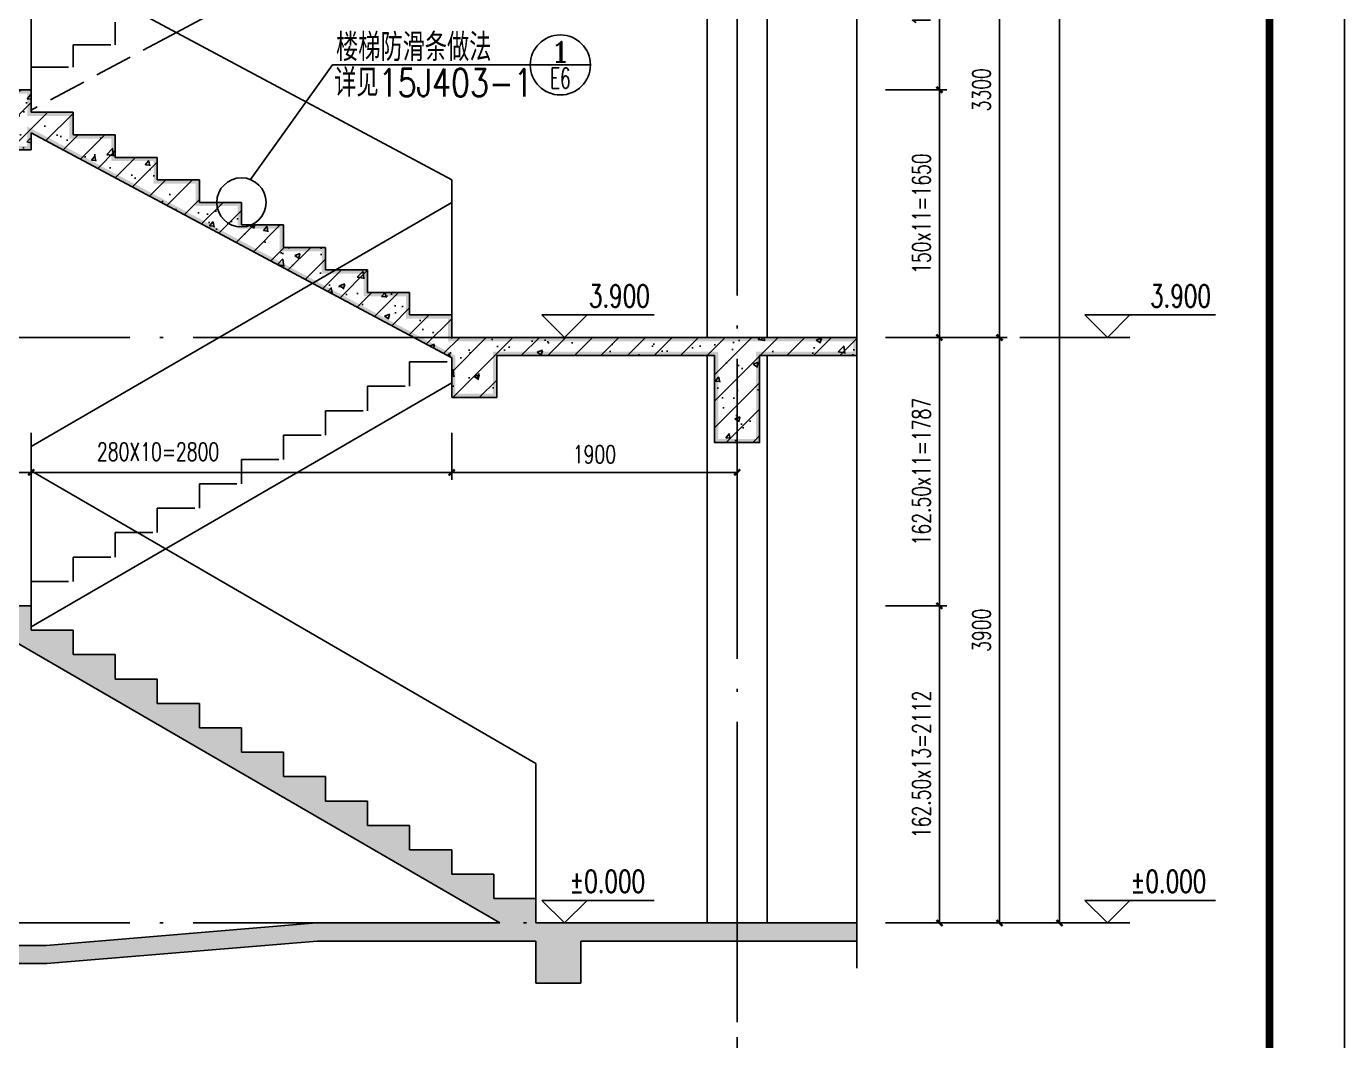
# Model space of a CAD drawing. Extents: x 5904849 to 6011887, y -826029 to -177002.
# Drawn here: x 5938123 to 5946899, y -751138 to -744382 of the extents above; entities that cross this region are included whole.
import ezdxf
from ezdxf.enums import TextEntityAlignment as Align

# ---------------------------------------------------------------- set-up
doc = ezdxf.new("R2010")
doc.units = 0
doc.header["$LTSCALE"] = 1000
doc.header["$MEASUREMENT"] = 0
doc.linetypes.add('DASH', pattern=[0.35, 0.25, -0.1])
doc.linetypes.add('DOTE', pattern=[2.42, 2, -0.2, 0.02, -0.2])
doc.layers.get('0').update_dxf_attribs({"linetype": 'CONTINUOUS'})
doc.layers.get('Defpoints').update_dxf_attribs({"linetype": 'CONTINUOUS'})
for name, color, linetype in [('COLUMN', 9, 'CONTINUOUS'), ('DIM_ELEV', 3, 'CONTINUOUS'), ('DIM_SYMB', 3, 'CONTINUOUS'), ('DOTE', 252, 'CONTINUOUS'), ('PUB_DIM', 3, 'CONTINUOUS'), ('PUB_HATCH', 8, 'CONTINUOUS'), ('PUB_TEXT', 7, 'CONTINUOUS'), ('PUB_TITLE', 4, 'CONTINUOUS'), ('S_E_STAIR', 4, 'CONTINUOUS'), ('S_STAIR', 2, 'CONTINUOUS')]:
    doc.layers.add(name, color=color, linetype=linetype)
doc.styles.add('_HZTXT', font='txt.shx', dxfattribs={"width": 0.8, "bigfont": 'HZTXT.shx'})
doc.styles.add('_TCH_DIM', font='SIMPLEX', dxfattribs={"bigfont": 'GBCBIG'})
doc.styles.add('_TCH_DIM_T3', font='SIMPLEX', dxfattribs={"width": 0.705882, "bigfont": 'GBCBIG'})
doc.styles.add('COMP', font='COMPLEX', dxfattribs={"bigfont": 'hztxt'})
doc.dimstyles.new('_TCH_ARCH&&50', dxfattribs={"dimtxt": 119, "dimasz": 40, "dimexe": 50, "dimexo": 100, "dimgap": 60.5, "dimtad": 1, "dimdec": 0, "dimzin": 0, "dimdsep": 46, "dimtxsty": '_TCH_DIM_T3', "dimblk": 'ARCHTICK', "dimcen": 0.09, "dimclrt": 7, "dimazin": 2, "dimtfac": 1, "dimtdec": 0, "dimtix": 1, "dimtmove": 2, "dimatfit": 3, "dimfxl": 0, "dimtolj": 1, "dimtzin": 0, "dimarcsym": 0})
pattern_1 = [(45, (0, 0), (-88.3883476, 88.3883476), []), (50, (0, 0), (358.630091, -31.376067), [37.5, -412.5]), (355, (0, 0), (-69.375667, 376.096067), [30, -330]), (100.4514, (29.9, -2.6), (289.25469, 344.719771), [31.870095, -350.571056]), (46.1842, (0, 100), (533.620524, -82.759507), [56.25, -618.75]), (96.6356, (44.47, 93.1), (467.331353, 487.058935), [47.805144, -525.8565]), (351.1842, (0, 100), (467.330973, 487.0593), [45, -495]), (21, (50, 75), (298.453526, -201.309445), [37.5, -412.5]), (326, (50, 75), (121.657666, 362.575023), [30, -330]), (71.4514, (74.87, 58.22), (420.111314, 161.265248), [31.870095, -350.571056]), (37.5, (0, 0), (6.0799277, 166.446927), [0, -326, 0, -335, 0, -331.25]), (7.5, (0, 0), (131.5347687, 197.205856), [0, -191, 0, -318.5, 0, -126.25]), (327.5, (-111.5, 0), (266.911218, -11.277436), [0, -125, 0, -390, 0, -517.5]), (317.5, (-161.5, 0), (291.593085, 50.052491), [0, -162.5, 0, -259, 0, -367.5])]

# ---------------------------------------------------------------- blocks, each defined once
blk = doc.blocks.new('_ArchTick')
at = {"color": 0, "linetype": 'ByBlock', "const_width": 0.4}
blk.add_lwpolyline([(-0.5, -0.5), (0.5, 0.5)], dxfattribs=at)
blk = doc.blocks.new('*D383')
at = {"layer": 'Defpoints', "color": 0}
for p in [(5944143, -736554.4), (5945001.9, -736554.4), (5944143, -750354.4)]:
    blk.add_point(p, dxfattribs=at)
at = {"layer": 'PUB_DIM', "color": 0, "lineweight": -2}
for p, q in [((5944243, -736554.4), (5945051.9, -736554.4)), ((5945001.9, -750354.4), (5945001.9, -736554.4)), ((5944243, -750354.4), (5945051.9, -750354.4))]:
    blk.add_line(p, q, dxfattribs=at)
at = {"layer": 'PUB_DIM', "color": 0, "lineweight": -2, "xscale": 40, "yscale": 40, "zscale": 40}
for p, rotation in [((5945001.9, -736554.4), 90), ((5945001.9, -750354.4), 270)]:
    blk.add_blockref('_ArchTick', p, dxfattribs=dict(at, rotation=rotation))
at = {"layer": 'PUB_DIM', "color": 7, "insert": (5944881.9, -743454.4), "char_height": 119, "attachment_point": 5, "rotation": 90, "style": '_TCH_DIM_T3'}
blk.add_mtext('\\A1;13800', dxfattribs=at)
blk = doc.blocks.new('*D384')
at = {"layer": 'Defpoints', "color": 0}
for p in [(5943743, -746454.4), (5944601.9, -746454.4), (5943743, -750354.4)]:
    blk.add_point(p, dxfattribs=at)
at = {"layer": 'PUB_DIM', "color": 0, "lineweight": -2}
for p, q in [((5943843, -746454.4), (5944651.9, -746454.4)), ((5944601.9, -750354.4), (5944601.9, -746454.4)), ((5943843, -750354.4), (5944651.9, -750354.4))]:
    blk.add_line(p, q, dxfattribs=at)
at = {"layer": 'PUB_DIM', "color": 0, "lineweight": -2, "xscale": 40, "yscale": 40, "zscale": 40}
for p, rotation in [((5944601.9, -746454.4), 90), ((5944601.9, -750354.4), 270)]:
    blk.add_blockref('_ArchTick', p, dxfattribs=dict(at, rotation=rotation))
at = {"layer": 'PUB_DIM', "color": 7, "insert": (5944481.9, -748404.4), "char_height": 119, "attachment_point": 5, "rotation": 90, "style": '_TCH_DIM_T3'}
blk.add_mtext('\\A1;3900', dxfattribs=at)
blk = doc.blocks.new('*D385')
at = {"layer": 'Defpoints', "color": 0}
for p in [(5943743, -743154.4), (5944601.9, -743154.4), (5943743, -746454.4)]:
    blk.add_point(p, dxfattribs=at)
at = {"layer": 'PUB_DIM', "color": 0, "lineweight": -2}
for p, q in [((5943843, -743154.4), (5944651.9, -743154.4)), ((5944601.9, -746454.4), (5944601.9, -743154.4)), ((5943843, -746454.4), (5944651.9, -746454.4))]:
    blk.add_line(p, q, dxfattribs=at)
at = {"layer": 'PUB_DIM', "color": 0, "lineweight": -2, "xscale": 40, "yscale": 40, "zscale": 40}
for p, rotation in [((5944601.9, -743154.4), 90), ((5944601.9, -746454.4), 270)]:
    blk.add_blockref('_ArchTick', p, dxfattribs=dict(at, rotation=rotation))
at = {"layer": 'PUB_DIM', "color": 7, "insert": (5944481.9, -744804.4), "char_height": 119, "attachment_point": 5, "rotation": 90, "style": '_TCH_DIM_T3'}
blk.add_mtext('\\A1;3300', dxfattribs=at)
blk = doc.blocks.new('*D388')
at = {"layer": 'Defpoints', "color": 0}
for p in [(5943743, -748241.9), (5944201.9, -748241.9), (5943743, -750354.4)]:
    blk.add_point(p, dxfattribs=at)
at = {"layer": 'PUB_DIM', "color": 0, "lineweight": -2}
for p, q in [((5943843, -748241.9), (5944251.9, -748241.9)), ((5944201.9, -750354.4), (5944201.9, -748241.9)), ((5943843, -750354.4), (5944251.9, -750354.4))]:
    blk.add_line(p, q, dxfattribs=at)
at = {"layer": 'PUB_DIM', "color": 0, "lineweight": -2, "xscale": 40, "yscale": 40, "zscale": 40}
for p, rotation in [((5944201.9, -748241.9), 90), ((5944201.9, -750354.4), 270)]:
    blk.add_blockref('_ArchTick', p, dxfattribs=dict(at, rotation=rotation))
at = {"layer": 'PUB_DIM', "color": 7, "insert": (5944081.9, -749298.1), "char_height": 119, "attachment_point": 5, "rotation": 90, "style": '_TCH_DIM_T3'}
blk.add_mtext('\\A1;162.50x13=2112', dxfattribs=at)
blk = doc.blocks.new('*D389')
at = {"layer": 'Defpoints', "color": 0}
for p in [(5943743, -746454.4), (5944201.9, -746454.4), (5943743, -748241.9)]:
    blk.add_point(p, dxfattribs=at)
at = {"layer": 'PUB_DIM', "color": 0, "lineweight": -2}
for p, q in [((5943843, -746454.4), (5944251.9, -746454.4)), ((5944201.9, -748241.9), (5944201.9, -746454.4)), ((5943843, -748241.9), (5944251.9, -748241.9))]:
    blk.add_line(p, q, dxfattribs=at)
at = {"layer": 'PUB_DIM', "color": 0, "lineweight": -2, "xscale": 40, "yscale": 40, "zscale": 40}
for p, rotation in [((5944201.9, -746454.4), 90), ((5944201.9, -748241.9), 270)]:
    blk.add_blockref('_ArchTick', p, dxfattribs=dict(at, rotation=rotation))
at = {"layer": 'PUB_DIM', "color": 7, "insert": (5944081.9, -747348.1), "char_height": 119, "attachment_point": 5, "rotation": 90, "style": '_TCH_DIM_T3'}
blk.add_mtext('\\A1;162.50x11=1787', dxfattribs=at)
blk = doc.blocks.new('*D390')
at = {"layer": 'Defpoints', "color": 0}
for p in [(5943743, -744804.4), (5944201.9, -744804.4), (5943743, -746454.4)]:
    blk.add_point(p, dxfattribs=at)
at = {"layer": 'PUB_DIM', "color": 0, "lineweight": -2}
for p, q in [((5943843, -744804.4), (5944251.9, -744804.4)), ((5944201.9, -746454.4), (5944201.9, -744804.4)), ((5943843, -746454.4), (5944251.9, -746454.4))]:
    blk.add_line(p, q, dxfattribs=at)
at = {"layer": 'PUB_DIM', "color": 0, "lineweight": -2, "xscale": 40, "yscale": 40, "zscale": 40}
for p, rotation in [((5944201.9, -744804.4), 90), ((5944201.9, -746454.4), 270)]:
    blk.add_blockref('_ArchTick', p, dxfattribs=dict(at, rotation=rotation))
at = {"layer": 'PUB_DIM', "color": 7, "insert": (5944081.9, -745629.4), "char_height": 119, "attachment_point": 5, "rotation": 90, "style": '_TCH_DIM_T3'}
blk.add_mtext('\\A1;150x11=1650', dxfattribs=at)
blk = doc.blocks.new('*D391')
at = {"layer": 'Defpoints', "color": 0}
for p in [(5943743, -743154.4), (5944201.9, -743154.4), (5943743, -744804.4)]:
    blk.add_point(p, dxfattribs=at)
at = {"layer": 'PUB_DIM', "color": 0, "lineweight": -2}
for p, q in [((5943843, -743154.4), (5944251.9, -743154.4)), ((5944201.9, -744804.4), (5944201.9, -743154.4)), ((5943843, -744804.4), (5944251.9, -744804.4))]:
    blk.add_line(p, q, dxfattribs=at)
at = {"layer": 'PUB_DIM', "color": 0, "lineweight": -2, "xscale": 40, "yscale": 40, "zscale": 40}
for p, rotation in [((5944201.9, -743154.4), 90), ((5944201.9, -744804.4), 270)]:
    blk.add_blockref('_ArchTick', p, dxfattribs=dict(at, rotation=rotation))
at = {"layer": 'PUB_DIM', "color": 7, "insert": (5944081.9, -743979.4), "char_height": 119, "attachment_point": 5, "rotation": 90, "style": '_TCH_DIM_T3'}
blk.add_mtext('\\A1;150x11=1650', dxfattribs=at)
blk = doc.blocks.new('*D410')
at = {"layer": 'Defpoints', "color": 0}
for p in [(5936654.9, -746990.5), (5938154.9, -746990.5), (5938154.9, -747352.9)]:
    blk.add_point(p, dxfattribs=at)
at = {"layer": 'PUB_DIM', "color": 0, "lineweight": -2}
for p, q in [((5936654.9, -747090.5), (5936654.9, -747402.9)), ((5938154.9, -747090.5), (5938154.9, -747402.9)), ((5936654.9, -747352.9), (5938154.9, -747352.9))]:
    blk.add_line(p, q, dxfattribs=at)
at = {"layer": 'PUB_DIM', "color": 0, "lineweight": -2, "xscale": 40, "yscale": 40, "zscale": 40, "rotation": 180}
blk.add_blockref('_ArchTick', (5936654.9, -747352.9), dxfattribs=at)
at = {"layer": 'PUB_DIM', "color": 0, "lineweight": -2, "xscale": 40, "yscale": 40, "zscale": 40}
blk.add_blockref('_ArchTick', (5938154.9, -747352.9), dxfattribs=at)
at = {"layer": 'PUB_DIM', "color": 7, "insert": (5937404.9, -747232.9), "char_height": 119, "attachment_point": 5, "style": '_TCH_DIM_T3'}
blk.add_mtext('\\A1;1500', dxfattribs=at)
blk = doc.blocks.new('*D411')
at = {"layer": 'Defpoints', "color": 0}
for p in [(5938154.9, -746990.5), (5940954.9, -746990.5), (5940954.9, -747352.9)]:
    blk.add_point(p, dxfattribs=at)
at = {"layer": 'PUB_DIM', "color": 0, "lineweight": -2}
for p, q in [((5938154.9, -747090.5), (5938154.9, -747402.9)), ((5940954.9, -747090.5), (5940954.9, -747402.9)), ((5938154.9, -747352.9), (5940954.9, -747352.9))]:
    blk.add_line(p, q, dxfattribs=at)
at = {"layer": 'PUB_DIM', "color": 0, "lineweight": -2, "xscale": 40, "yscale": 40, "zscale": 40, "rotation": 180}
blk.add_blockref('_ArchTick', (5938154.9, -747352.9), dxfattribs=at)
at = {"layer": 'PUB_DIM', "color": 0, "lineweight": -2, "xscale": 40, "yscale": 40, "zscale": 40}
blk.add_blockref('_ArchTick', (5940954.9, -747352.9), dxfattribs=at)
at = {"layer": 'PUB_DIM', "color": 7, "insert": (5939000.2, -747215.4), "char_height": 119, "attachment_point": 5, "style": '_TCH_DIM_T3'}
blk.add_mtext('\\A1;280X10=2800', dxfattribs=at)
blk = doc.blocks.new('*D412')
at = {"layer": 'Defpoints', "color": 0}
for p in [(5940954.9, -746990.5), (5942854.9, -746990.5), (5942854.9, -747352.9)]:
    blk.add_point(p, dxfattribs=at)
at = {"layer": 'PUB_DIM', "color": 0, "lineweight": -2}
for p, q in [((5940954.9, -747090.5), (5940954.9, -747402.9)), ((5942854.9, -747090.5), (5942854.9, -747402.9)), ((5940954.9, -747352.9), (5942854.9, -747352.9))]:
    blk.add_line(p, q, dxfattribs=at)
at = {"layer": 'PUB_DIM', "color": 0, "lineweight": -2, "xscale": 40, "yscale": 40, "zscale": 40, "rotation": 180}
blk.add_blockref('_ArchTick', (5940954.9, -747352.9), dxfattribs=at)
at = {"layer": 'PUB_DIM', "color": 0, "lineweight": -2, "xscale": 40, "yscale": 40, "zscale": 40}
blk.add_blockref('_ArchTick', (5942854.9, -747352.9), dxfattribs=at)
at = {"layer": 'PUB_DIM', "color": 7, "insert": (5941904.9, -747232.9), "char_height": 119, "attachment_point": 5, "style": '_TCH_DIM_T3'}
blk.add_mtext('\\A1;1900', dxfattribs=at)
blk = doc.blocks.new('*D435')
at = {"layer": 'Defpoints', "color": 0}
for p in [(5936554.9, -751015.4), (5942854.9, -751015.4), (5942854.9, -752040.8)]:
    blk.add_point(p, dxfattribs=at)
at = {"layer": 'PUB_DIM', "color": 0, "lineweight": -2}
for p, q in [((5936554.9, -751115.4), (5936554.9, -752090.8)), ((5942854.9, -751115.4), (5942854.9, -752090.8)), ((5936554.9, -752040.8), (5942854.9, -752040.8))]:
    blk.add_line(p, q, dxfattribs=at)
at = {"layer": 'PUB_DIM', "color": 0, "lineweight": -2, "xscale": 40, "yscale": 40, "zscale": 40, "rotation": 180}
blk.add_blockref('_ArchTick', (5936554.9, -752040.8), dxfattribs=at)
at = {"layer": 'PUB_DIM', "color": 0, "lineweight": -2, "xscale": 40, "yscale": 40, "zscale": 40}
blk.add_blockref('_ArchTick', (5942854.9, -752040.8), dxfattribs=at)
at = {"layer": 'PUB_DIM', "color": 7, "insert": (5939704.9, -751920.8), "char_height": 119, "attachment_point": 5, "style": '_TCH_DIM_T3'}
blk.add_mtext('\\A1;6300', dxfattribs=at)
blk = doc.blocks.new('_INDEX')
blk.add_line((-0.5, 0), (0.5, 0))
blk.add_circle((0, 0), 0.5)
at = {"style": 'COMP'}
for tag, width, p, p2 in [('1', 2.333333, (-0.17, 0.05), (0.17, 0.05)), ('-', 1.166667, (-0.17, -0.39), (0.17, -0.39))]:
    blk.add_attdef(tag, text='', height=0.34, dxfattribs=dict(at, width=width)).set_placement(p, p2, align=Align.FIT)

msp = doc.modelspace()

# ---------------------------------------------------------------- hatches: boundary and pattern name
at = {"layer": 'COLUMN'}
for points in [[(5938154.9, -744804.4), (5936754.9, -744804.4), (5936729.9, -744829.4), (5938129.9, -744829.4)], [(5938154.9, -744954.4), (5938154.9, -744804.4), (5938129.9, -744829.4), (5938129.9, -744979.4)], [(5938434.9, -744954.4), (5938154.9, -744954.4), (5938129.9, -744979.4), (5938409.9, -744979.4)], [(5938434.9, -745104.4), (5938434.9, -744954.4), (5938409.9, -744979.4), (5938409.9, -745129.4)], [(5938154.9, -745204.4), (5938154.9, -745090.5), (5938129.9, -745048.8), (5938129.9, -745179.4)], [(5938154.9, -745090.5), (5940954.9, -746590.5), (5940979.9, -746575.5), (5938129.9, -745048.8)], [(5938714.9, -745104.4), (5938434.9, -745104.4), (5938409.9, -745129.4), (5938689.9, -745129.4)], [(5938714.9, -745254.4), (5938714.9, -745104.4), (5938689.9, -745129.4), (5938689.9, -745279.4)], [(5937854.9, -745204.4), (5938154.9, -745204.4), (5938129.9, -745179.4), (5937879.9, -745179.4)], [(5938994.9, -745254.4), (5938714.9, -745254.4), (5938689.9, -745279.4), (5938969.9, -745279.4)], [(5938994.9, -745404.4), (5938994.9, -745254.4), (5938969.9, -745279.4), (5938969.9, -745429.4)], [(5939274.9, -745404.4), (5938994.9, -745404.4), (5938969.9, -745429.4), (5939249.9, -745429.4)], [(5939274.9, -745554.4), (5939274.9, -745404.4), (5939249.9, -745429.4), (5939249.9, -745579.4)], [(5939554.9, -745554.4), (5939274.9, -745554.4), (5939249.9, -745579.4), (5939529.9, -745579.4)], [(5939554.9, -745704.4), (5939554.9, -745554.4), (5939529.9, -745579.4), (5939529.9, -745729.4)], [(5939834.9, -745704.4), (5939554.9, -745704.4), (5939529.9, -745729.4), (5939809.9, -745729.4)], [(5939834.9, -745854.4), (5939834.9, -745704.4), (5939809.9, -745729.4), (5939809.9, -745879.4)], [(5940114.9, -745854.4), (5939834.9, -745854.4), (5939809.9, -745879.4), (5940089.9, -745879.4)], [(5940114.9, -746004.4), (5940114.9, -745854.4), (5940089.9, -745879.4), (5940089.9, -746029.4)], [(5940394.9, -746004.4), (5940114.9, -746004.4), (5940089.9, -746029.4), (5940369.9, -746029.4)], [(5940394.9, -746154.4), (5940394.9, -746004.4), (5940369.9, -746029.4), (5940369.9, -746179.4)], [(5940674.9, -746154.4), (5940394.9, -746154.4), (5940369.9, -746179.4), (5940649.9, -746179.4)], [(5940674.9, -746304.4), (5940674.9, -746154.4), (5940649.9, -746179.4), (5940649.9, -746329.4)], [(5940954.9, -746304.4), (5940674.9, -746304.4), (5940649.9, -746329.4), (5940929.9, -746329.4)], [(5940954.9, -746454.4), (5940954.9, -746304.4), (5940929.9, -746329.4), (5940929.9, -746479.4)], [(5943653, -746454.4), (5940954.9, -746454.4), (5940929.9, -746479.4), (5943628, -746479.4)], [(5943653, -746574.4), (5943653, -746454.4), (5943628, -746479.4), (5943628, -746549.4)], [(5941254.9, -746854.4), (5941254.9, -746574.4), (5941229.9, -746549.4), (5941229.9, -746829.4)], [(5941254.9, -746574.4), (5942704.9, -746574.4), (5942729.9, -746549.4), (5941229.9, -746549.4)], [(5942704.9, -746574.4), (5942704.9, -747154.4), (5942729.9, -747129.4), (5942729.9, -746549.4)], [(5943004.9, -747154.4), (5943004.9, -746574.4), (5942979.9, -746549.4), (5942979.9, -747129.4)], [(5943004.9, -746574.4), (5943653, -746574.4), (5943628, -746549.4), (5942979.9, -746549.4)], [(5940954.9, -746590.5), (5940954.9, -746854.4), (5940979.9, -746829.4), (5940979.9, -746575.5)], [(5940954.9, -746854.4), (5941254.9, -746854.4), (5941229.9, -746829.4), (5940979.9, -746829.4)], [(5942704.9, -747154.4), (5943004.9, -747154.4), (5942979.9, -747129.4), (5942729.9, -747129.4)], [(5938154.9, -748241.9), (5936694.9, -748241.9), (5936669.9, -748266.9), (5938129.9, -748266.9)], [(5938154.9, -748404.4), (5938154.9, -748241.9), (5938129.9, -748266.9), (5938129.9, -748429.4)], [(5937842.6, -748361.9), (5941275.8, -750354.4), (5941368.7, -750379.4), (5937849.3, -748336.9)], [(5938434.9, -748404.4), (5938154.9, -748404.4), (5938129.9, -748429.4), (5938409.9, -748429.4)], [(5938434.9, -748566.9), (5938434.9, -748404.4), (5938409.9, -748429.4), (5938409.9, -748591.9)], [(5938714.9, -748566.9), (5938434.9, -748566.9), (5938409.9, -748591.9), (5938689.9, -748591.9)], [(5938714.9, -748729.4), (5938714.9, -748566.9), (5938689.9, -748591.9), (5938689.9, -748754.4)], [(5938994.9, -748729.4), (5938714.9, -748729.4), (5938689.9, -748754.4), (5938969.9, -748754.4)], [(5938994.9, -748891.9), (5938994.9, -748729.4), (5938969.9, -748754.4), (5938969.9, -748916.9)], [(5939274.9, -748891.9), (5938994.9, -748891.9), (5938969.9, -748916.9), (5939249.9, -748916.9)], [(5939274.9, -749054.4), (5939274.9, -748891.9), (5939249.9, -748916.9), (5939249.9, -749079.4)], [(5939554.9, -749054.4), (5939274.9, -749054.4), (5939249.9, -749079.4), (5939529.9, -749079.4)], [(5939554.9, -749216.9), (5939554.9, -749054.4), (5939529.9, -749079.4), (5939529.9, -749241.9)], [(5939834.9, -749216.9), (5939554.9, -749216.9), (5939529.9, -749241.9), (5939809.9, -749241.9)], [(5939834.9, -749379.4), (5939834.9, -749216.9), (5939809.9, -749241.9), (5939809.9, -749404.4)], [(5940114.9, -749379.4), (5939834.9, -749379.4), (5939809.9, -749404.4), (5940089.9, -749404.4)], [(5940114.9, -749541.9), (5940114.9, -749379.4), (5940089.9, -749404.4), (5940089.9, -749566.9)], [(5940394.9, -749541.9), (5940114.9, -749541.9), (5940089.9, -749566.9), (5940369.9, -749566.9)], [(5940394.9, -749704.4), (5940394.9, -749541.9), (5940369.9, -749566.9), (5940369.9, -749729.4)], [(5940674.9, -749704.4), (5940394.9, -749704.4), (5940369.9, -749729.4), (5940649.9, -749729.4)], [(5940674.9, -749866.9), (5940674.9, -749704.4), (5940649.9, -749729.4), (5940649.9, -749891.9)], [(5940954.9, -749866.9), (5940674.9, -749866.9), (5940649.9, -749891.9), (5940929.9, -749891.9)], [(5940954.9, -750029.4), (5940954.9, -749866.9), (5940929.9, -749891.9), (5940929.9, -750054.4)], [(5941234.9, -750029.4), (5940954.9, -750029.4), (5940929.9, -750054.4), (5941209.9, -750054.4)], [(5941234.9, -750191.9), (5941234.9, -750029.4), (5941209.9, -750054.4), (5941209.9, -750216.9)], [(5941514.9, -750191.9), (5941234.9, -750191.9), (5941209.9, -750216.9), (5941489.9, -750216.9)], [(5941514.9, -750354.4), (5941514.9, -750191.9), (5941489.9, -750216.9), (5941489.9, -750379.4)], [(5940054.9, -750354.4), (5938254.9, -750504.4), (5938255.9, -750529.4), (5940055.9, -750379.4)], [(5941275.8, -750354.4), (5940054.9, -750354.4), (5940055.9, -750379.4), (5941368.7, -750379.4)], [(5943653, -750354.4), (5941514.9, -750354.4), (5941489.9, -750379.4), (5943628, -750379.4)], [(5943653, -750474.4), (5943653, -750354.4), (5943628, -750379.4), (5943628, -750449.4)], [(5938254.9, -750504.4), (5935054.9, -750504.4), (5935079.9, -750529.4), (5938255.9, -750529.4)], [(5938259.9, -750624.4), (5940059.9, -750474.4), (5940058.8, -750449.4), (5938258.8, -750599.4)], [(5940059.9, -750474.4), (5941514.9, -750474.4), (5941539.9, -750449.4), (5940058.8, -750449.4)], [(5941514.9, -750474.4), (5941514.9, -750754.4), (5941539.9, -750729.4), (5941539.9, -750449.4)], [(5941814.9, -750754.4), (5941814.9, -750474.4), (5941789.9, -750449.4), (5941789.9, -750729.4)], [(5941814.9, -750474.4), (5943653, -750474.4), (5943628, -750449.4), (5941789.9, -750449.4)], [(5935174.9, -750624.4), (5938259.9, -750624.4), (5938258.8, -750599.4), (5935149.9, -750599.4)], [(5941514.9, -750754.4), (5941814.9, -750754.4), (5941789.9, -750729.4), (5941539.9, -750729.4)]]:
    msp.add_hatch(color=0, dxfattribs=at).paths.add_polyline_path(points)
at = {"layer": 'PUB_HATCH'}
h = msp.add_hatch(dxfattribs=at)
h.set_pattern_fill('钢筋混凝土', color=256, scale=50, style=0)
h.set_pattern_definition(pattern_1)
h.paths.add_polyline_path([(5943653, -746454.4), (5940954.9, -746454.4), (5940954.9, -746304.4), (5940674.9, -746304.4), (5940674.9, -746154.4), (5940394.9, -746154.4), (5940394.9, -746004.4), (5940114.9, -746004.4), (5940114.9, -745854.4), (5939834.9, -745854.4), (5939834.9, -745704.4), (5939554.9, -745704.4), (5939554.9, -745554.4), (5939274.9, -745554.4), (5939274.9, -745404.4), (5938994.9, -745404.4), (5938994.9, -745254.4), (5938714.9, -745254.4), (5938714.9, -745104.4), (5938434.9, -745104.4), (5938434.9, -744954.4), (5938154.9, -744954.4), (5938154.9, -744804.4), (5936754.9, -744804.4), (5936754.9, -744704.4), (5936654.9, -744704.4), (5936654.9, -745154.4), (5936894.9, -745154.4), (5936894.9, -744924.4), (5937854.9, -744924.4), (5937854.9, -745204.4), (5938154.9, -745204.4), (5938154.9, -745090.5), (5940954.9, -746590.5), (5940954.9, -746854.4), (5941254.9, -746854.4), (5941254.9, -746574.4), (5942704.9, -746574.4), (5942704.9, -747154.4), (5943004.9, -747154.4), (5943004.9, -746574.4), (5943653, -746574.4)])
h = msp.add_hatch(dxfattribs=at)
h.set_pattern_fill('钢筋混凝土', color=256, scale=50, style=0)
h.set_pattern_definition(pattern_1)
h.paths.add_polyline_path([(5943653, -750354.4), (5941514.9, -750354.4), (5941514.9, -750191.9), (5941234.9, -750191.9), (5941234.9, -750029.4), (5940954.9, -750029.4), (5940954.9, -749866.9), (5940674.9, -749866.9), (5940674.9, -749704.4), (5940394.9, -749704.4), (5940394.9, -749541.9), (5940114.9, -749541.9), (5940114.9, -749379.4), (5939834.9, -749379.4), (5939834.9, -749216.9), (5939554.9, -749216.9), (5939554.9, -749054.4), (5939274.9, -749054.4), (5939274.9, -748891.9), (5938994.9, -748891.9), (5938994.9, -748729.4), (5938714.9, -748729.4), (5938714.9, -748566.9), (5938434.9, -748566.9), (5938434.9, -748404.4), (5938154.9, -748404.4), (5938154.9, -748241.9), (5936694.9, -748241.9), (5936694.9, -748011.9), (5936454.9, -748011.9), (5936454.9, -748361.9), (5937842.6, -748361.9), (5941275.8, -750354.4), (5940054.9, -750354.4), (5938254.9, -750504.4), (5935054.9, -750504.4), (5935054.9, -750654.4), (5932924.9, -750654.4), (5932924.9, -750774.4), (5935174.9, -750774.4), (5935174.9, -750624.4), (5938259.9, -750624.4), (5940059.9, -750474.4), (5941514.9, -750474.4), (5941514.9, -750754.4), (5941814.9, -750754.4), (5941814.9, -750474.4), (5943653, -750474.4)])

# ---------------------------------------------------------------- linework, layer by layer
at = {"color": 0}
for p, q in [((5942654.9, -743274.4), (5942654.9, -746454.4)), ((5943054.9, -743274.4), (5943054.9, -746454.4)), ((5942654.9, -746574.4), (5942654.9, -750354.4)), ((5943054.9, -746574.4), (5943054.9, -750354.4))]:
    msp.add_line(p, q, dxfattribs=at)
at = {"layer": 'COLUMN', "color": 0}
for p, q in [((5938154.9, -744804.4), (5936754.9, -744804.4)), ((5938154.9, -744954.4), (5938154.9, -744804.4)), ((5938434.9, -744954.4), (5938154.9, -744954.4)), ((5938434.9, -745104.4), (5938434.9, -744954.4)), ((5938154.9, -745204.4), (5938154.9, -745090.5)), ((5938154.9, -745090.5), (5940954.9, -746590.5)), ((5938714.9, -745104.4), (5938434.9, -745104.4)), ((5938714.9, -745254.4), (5938714.9, -745104.4)), ((5937854.9, -745204.4), (5938154.9, -745204.4)), ((5938994.9, -745254.4), (5938714.9, -745254.4)), ((5938994.9, -745404.4), (5938994.9, -745254.4)), ((5939274.9, -745404.4), (5938994.9, -745404.4)), ((5939274.9, -745554.4), (5939274.9, -745404.4)), ((5939554.9, -745554.4), (5939274.9, -745554.4)), ((5939554.9, -745704.4), (5939554.9, -745554.4)), ((5939834.9, -745704.4), (5939554.9, -745704.4)), ((5939834.9, -745854.4), (5939834.9, -745704.4)), ((5940114.9, -745854.4), (5939834.9, -745854.4)), ((5940114.9, -746004.4), (5940114.9, -745854.4)), ((5940394.9, -746004.4), (5940114.9, -746004.4)), ((5940394.9, -746154.4), (5940394.9, -746004.4)), ((5940674.9, -746154.4), (5940394.9, -746154.4)), ((5940674.9, -746304.4), (5940674.9, -746154.4)), ((5940954.9, -746304.4), (5940674.9, -746304.4)), ((5940954.9, -746454.4), (5940954.9, -746304.4)), ((5943653, -746454.4), (5940954.9, -746454.4)), ((5943653, -746574.4), (5943653, -746454.4)), ((5940954.9, -746590.5), (5940954.9, -746854.4)), ((5941254.9, -746854.4), (5941254.9, -746574.4)), ((5941254.9, -746574.4), (5942704.9, -746574.4)), ((5942704.9, -746574.4), (5942704.9, -747154.4)), ((5943004.9, -747154.4), (5943004.9, -746574.4)), ((5943004.9, -746574.4), (5943653, -746574.4)), ((5940954.9, -746854.4), (5941254.9, -746854.4)), ((5942704.9, -747154.4), (5943004.9, -747154.4)), ((5938154.9, -748241.9), (5936694.9, -748241.9)), ((5938154.9, -748404.4), (5938154.9, -748241.9)), ((5937842.6, -748361.9), (5941275.8, -750354.4)), ((5938434.9, -748404.4), (5938154.9, -748404.4)), ((5938434.9, -748566.9), (5938434.9, -748404.4)), ((5938714.9, -748566.9), (5938434.9, -748566.9)), ((5938714.9, -748729.4), (5938714.9, -748566.9)), ((5938994.9, -748729.4), (5938714.9, -748729.4)), ((5938994.9, -748891.9), (5938994.9, -748729.4)), ((5939274.9, -748891.9), (5938994.9, -748891.9)), ((5939274.9, -749054.4), (5939274.9, -748891.9)), ((5939554.9, -749054.4), (5939274.9, -749054.4)), ((5939554.9, -749216.9), (5939554.9, -749054.4)), ((5939834.9, -749216.9), (5939554.9, -749216.9)), ((5939834.9, -749379.4), (5939834.9, -749216.9)), ((5940114.9, -749379.4), (5939834.9, -749379.4)), ((5940114.9, -749541.9), (5940114.9, -749379.4)), ((5940394.9, -749541.9), (5940114.9, -749541.9)), ((5940394.9, -749704.4), (5940394.9, -749541.9)), ((5940674.9, -749704.4), (5940394.9, -749704.4)), ((5940674.9, -749866.9), (5940674.9, -749704.4)), ((5940954.9, -749866.9), (5940674.9, -749866.9)), ((5940954.9, -750029.4), (5940954.9, -749866.9)), ((5941234.9, -750029.4), (5940954.9, -750029.4)), ((5941234.9, -750191.9), (5941234.9, -750029.4)), ((5941514.9, -750191.9), (5941234.9, -750191.9)), ((5941514.9, -750354.4), (5941514.9, -750191.9)), ((5940054.9, -750354.4), (5938254.9, -750504.4)), ((5941275.8, -750354.4), (5940054.9, -750354.4)), ((5943653, -750354.4), (5941514.9, -750354.4)), ((5943653, -750474.4), (5943653, -750354.4)), ((5938254.9, -750504.4), (5935054.9, -750504.4)), ((5938259.9, -750624.4), (5940059.9, -750474.4)), ((5940059.9, -750474.4), (5941514.9, -750474.4)), ((5941514.9, -750474.4), (5941514.9, -750754.4)), ((5941814.9, -750754.4), (5941814.9, -750474.4)), ((5941814.9, -750474.4), (5943653, -750474.4)), ((5935174.9, -750624.4), (5938259.9, -750624.4)), ((5941514.9, -750754.4), (5941814.9, -750754.4))]:
    msp.add_line(p, q, dxfattribs=at)
at = {"layer": 'DIM_ELEV'}
for p, q in [((5941705.8, -746454.2), (5941555.8, -746304.2)), ((5941555.8, -746304.2), (5942303.1, -746304.2)), ((5941705.8, -746454.2), (5941855.8, -746304.2)), ((5945320.3, -746454.4), (5945170.3, -746304.4)), ((5945170.3, -746304.4), (5946039, -746304.4)), ((5945320.3, -746454.4), (5945470.3, -746304.4)), ((5944737, -746454.4), (5945470.3, -746454.4)), ((5941705.8, -750354.2), (5941555.8, -750204.2)), ((5941555.8, -750204.2), (5942303.1, -750204.2)), ((5941705.8, -750354.2), (5941855.8, -750204.2)), ((5945320.3, -750354.4), (5945170.3, -750204.4)), ((5945170.3, -750204.4), (5946039, -750204.4)), ((5945320.3, -750354.4), (5945470.3, -750204.4)), ((5937406.7, -750354.4), (5938154, -750354.4)), ((5944737, -750354.4), (5945470.3, -750354.4))]:
    msp.add_line(p, q, dxfattribs=at)
at = {"layer": 'DIM_SYMB', "color": 0}
msp.add_lwpolyline([(5943653, -750654.4), (5943653, -743141.5), (5943548, -743103.3), (5943758, -743066.3), (5943653, -743029), (5943653, -735516.2)], dxfattribs=at)
at = {"layer": 'DOTE', "linetype": 'DOTE'}
msp.add_line((5942854.9, -751015.4), (5942854.9, -735591.7), dxfattribs=at)
at = {"layer": 'DOTE', "color": 251, "linetype": 'DOTE'}
for p, q in [((5943653, -746454.4), (5934916.8, -746454.4)), ((5943653, -750354.4), (5934916.8, -750354.4))]:
    msp.add_line(p, q, dxfattribs=at)
at = {"layer": 'PUB_DIM'}
for p, q in [((5939616, -745402.5), (5940161.5, -744638.9)), ((5940161.5, -744638.9), (5941478.1, -744638.9))]:
    msp.add_line(p, q, dxfattribs=at)
msp.add_circle((5939554.9, -745554.4), 163.8, dxfattribs=at)
at = {"layer": 'PUB_TITLE', "color": 4}
msp.add_lwpolyline([(5904849.4, -759110.4), (5946899.4, -759110.4), (5946899.4, -729410.4), (5904849.4, -729410.4)], close=True, dxfattribs=at)
at = {"layer": 'PUB_TITLE', "color": 4, "const_width": 50}
msp.add_lwpolyline([(5906099.4, -758610.4), (5946399.4, -758610.4), (5946399.4, -729910.4), (5906099.4, -729910.4)], close=True, dxfattribs=at)
at = {"layer": 'S_E_STAIR'}
for p, q in [((5940954.9, -743440.5), (5939121.9, -744422.4)), ((5938154.9, -744804.4), (5938154.9, -743754.4)), ((5940954.9, -745404.4), (5938154.9, -743904.4)), ((5940954.9, -746454.4), (5940954.9, -745404.4)), ((5938154.9, -747179.4), (5940954.9, -745554.4)), ((5940954.9, -746755.6), (5938154.9, -748380.6)), ((5938154.9, -748241.9), (5938154.9, -747191.9)), ((5941514.9, -749291.9), (5938154.9, -747341.9)), ((5941514.9, -750191.9), (5941514.9, -749291.9))]:
    msp.add_line(p, q, dxfattribs=at)
at = {"layer": 'S_E_STAIR', "linetype": 'DASH'}
for p, q in [((5938714.9, -744504.4), (5938714.9, -744354.4)), ((5939121.9, -744422.4), (5938154.9, -744940.5)), ((5938434.9, -744504.4), (5938714.9, -744504.4)), ((5938434.9, -744654.4), (5938434.9, -744504.4)), ((5938154.9, -744654.4), (5938434.9, -744654.4)), ((5938154.9, -744804.4), (5938154.9, -744654.4)), ((5940674.9, -746616.9), (5940954.9, -746616.9)), ((5940674.9, -746779.4), (5940674.9, -746616.9)), ((5940394.9, -746779.4), (5940674.9, -746779.4)), ((5940394.9, -746941.9), (5940394.9, -746779.4)), ((5940114.9, -746941.9), (5940394.9, -746941.9)), ((5940114.9, -747104.4), (5940114.9, -746941.9)), ((5939834.9, -747104.4), (5940114.9, -747104.4)), ((5939834.9, -747266.9), (5939834.9, -747104.4)), ((5939554.9, -747266.9), (5939834.9, -747266.9)), ((5939554.9, -747429.4), (5939554.9, -747266.9)), ((5939274.9, -747429.4), (5939554.9, -747429.4)), ((5939274.9, -747591.9), (5939274.9, -747429.4)), ((5938994.9, -747591.9), (5939274.9, -747591.9)), ((5938994.9, -747754.4), (5938994.9, -747591.9)), ((5938714.9, -747754.4), (5938994.9, -747754.4)), ((5938714.9, -747916.9), (5938714.9, -747754.4)), ((5938434.9, -747916.9), (5938714.9, -747916.9)), ((5938434.9, -748079.4), (5938434.9, -747916.9)), ((5938154.9, -748079.4), (5938434.9, -748079.4)), ((5938154.9, -748241.9), (5938154.9, -748079.4))]:
    msp.add_line(p, q, dxfattribs=at)
at = {"layer": 'S_STAIR'}
for p, q in [((5938154.9, -744804.4), (5936754.9, -744804.4)), ((5938154.9, -744954.4), (5938154.9, -744804.4)), ((5938434.9, -744954.4), (5938154.9, -744954.4)), ((5938434.9, -745104.4), (5938434.9, -744954.4)), ((5938154.9, -745204.4), (5938154.9, -745090.5)), ((5938154.9, -745090.5), (5940954.9, -746590.5)), ((5938714.9, -745104.4), (5938434.9, -745104.4)), ((5938714.9, -745254.4), (5938714.9, -745104.4)), ((5937854.9, -745204.4), (5938154.9, -745204.4)), ((5938994.9, -745254.4), (5938714.9, -745254.4)), ((5938994.9, -745404.4), (5938994.9, -745254.4)), ((5939274.9, -745404.4), (5938994.9, -745404.4)), ((5939274.9, -745554.4), (5939274.9, -745404.4)), ((5939554.9, -745554.4), (5939274.9, -745554.4)), ((5939554.9, -745704.4), (5939554.9, -745554.4)), ((5939834.9, -745704.4), (5939554.9, -745704.4)), ((5939834.9, -745854.4), (5939834.9, -745704.4)), ((5940114.9, -745854.4), (5939834.9, -745854.4)), ((5940114.9, -746004.4), (5940114.9, -745854.4)), ((5940394.9, -746004.4), (5940114.9, -746004.4)), ((5940394.9, -746154.4), (5940394.9, -746004.4)), ((5940674.9, -746154.4), (5940394.9, -746154.4)), ((5940674.9, -746304.4), (5940674.9, -746154.4)), ((5940954.9, -746304.4), (5940674.9, -746304.4)), ((5940954.9, -746454.4), (5940954.9, -746304.4)), ((5940954.9, -746454.4), (5943653, -746454.4)), ((5940954.9, -746854.4), (5940954.9, -746590.5)), ((5941254.9, -746574.4), (5941254.9, -746854.4)), ((5942704.9, -746574.4), (5941254.9, -746574.4)), ((5943004.9, -746574.4), (5943653, -746574.4)), ((5941254.9, -746854.4), (5940954.9, -746854.4)), ((5938154.9, -748241.9), (5936694.9, -748241.9)), ((5938154.9, -748404.4), (5938154.9, -748241.9)), ((5937842.6, -748361.9), (5941275.8, -750354.4)), ((5938434.9, -748404.4), (5938154.9, -748404.4)), ((5938434.9, -748566.9), (5938434.9, -748404.4)), ((5938714.9, -748566.9), (5938434.9, -748566.9)), ((5938714.9, -748729.4), (5938714.9, -748566.9)), ((5938994.9, -748729.4), (5938714.9, -748729.4)), ((5938994.9, -748891.9), (5938994.9, -748729.4)), ((5939274.9, -748891.9), (5938994.9, -748891.9)), ((5939274.9, -749054.4), (5939274.9, -748891.9)), ((5939554.9, -749054.4), (5939274.9, -749054.4)), ((5939554.9, -749216.9), (5939554.9, -749054.4)), ((5939834.9, -749216.9), (5939554.9, -749216.9)), ((5939834.9, -749379.4), (5939834.9, -749216.9)), ((5940114.9, -749379.4), (5939834.9, -749379.4)), ((5940114.9, -749541.9), (5940114.9, -749379.4)), ((5940394.9, -749541.9), (5940114.9, -749541.9)), ((5940394.9, -749704.4), (5940394.9, -749541.9)), ((5940674.9, -749704.4), (5940394.9, -749704.4)), ((5940674.9, -749866.9), (5940674.9, -749704.4)), ((5940954.9, -749866.9), (5940674.9, -749866.9)), ((5940954.9, -750029.4), (5940954.9, -749866.9)), ((5941234.9, -750029.4), (5940954.9, -750029.4)), ((5941234.9, -750191.9), (5941234.9, -750029.4)), ((5941514.9, -750191.9), (5941234.9, -750191.9)), ((5941514.9, -750354.4), (5941514.9, -750191.9)), ((5941514.9, -750354.4), (5943653, -750354.4)), ((5941514.9, -750754.4), (5941514.9, -750474.4)), ((5941814.9, -750474.4), (5941814.9, -750754.4)), ((5943653, -750474.4), (5941814.9, -750474.4)), ((5941814.9, -750754.4), (5941514.9, -750754.4))]:
    msp.add_line(p, q, dxfattribs=at)
for points in [[(5943004.9, -746574.4), (5943004.9, -747154.4), (5942704.9, -747154.4), (5942704.9, -746574.4)], [(5932924.9, -750654.4), (5935054.9, -750654.4), (5935054.9, -750504.4), (5938254.9, -750504.4), (5940054.9, -750354.4), (5941275.8, -750354.4)], [(5932924.9, -750774.4), (5935174.9, -750774.4), (5935174.9, -750624.4), (5938259.9, -750624.4), (5940059.9, -750474.4), (5941514.9, -750474.4)]]:
    msp.add_lwpolyline(points, dxfattribs=at)

# ---------------------------------------------------------------- block references
at = {"layer": 'PUB_DIM'}
ref = msp.add_blockref('_INDEX', (5941678.1, -744638.9), dxfattribs=dict(at, xscale=400, yscale=400, zscale=400))
ref.add_attrib('1', '1', dxfattribs={"layer": '0', "height": 136, "style": 'COMP', "width": 2.333333}).set_placement((5941610.1, -744618.9), (5941746.1, -744618.9), align=Align.FIT)
ref.add_attrib('-', 'E6', dxfattribs={"layer": '0', "height": 136, "style": 'COMP', "width": 0.6}).set_placement((5941610.1, -744794.9), (5941746.1, -744794.9), align=Align.FIT)

# ---------------------------------------------------------------- texts
at = {"layer": 'PUB_DIM', "style": '_HZTXT', "width": 0.8}
for s, p in [('楼梯防滑条做法', (5940185.1, -744613.5)), ('详见15J403-1', (5940172.7, -744849.5))]:
    msp.add_text(s, height=184.73, dxfattribs=at).set_placement(p)
at = {"layer": 'PUB_TEXT', "style": '_TCH_DIM', "width": 0.705882}
for s, p in [('3.900', (5941868.1, -746251.7)), ('3.900', (5945604, -746251.9)), ('%%P0.000', (5941738.1, -750151.7)), ('%%P0.000', (5945474, -750151.9))]:
    msp.add_text(s, height=148.75, dxfattribs=at).set_placement(p)

# ---------------------------------------------------------------- dimensions: what is measured, and where the dimension line sits
at = {"layer": 'PUB_DIM'}
for p1, p2, distance, picture, middle in [((5944143, -750354.4), (5944143, -736554.4), -859, '*D383', (5944881.9, -743454.4)), ((5943743, -746454.4), (5943743, -743154.4), -859, '*D385', (5944481.9, -744804.4)), ((5943743, -750354.4), (5943743, -746454.4), -859, '*D384', (5944481.9, -748404.4)), ((5936654.9, -746990.5), (5938154.9, -746990.5), -362.4, '*D410', (5937404.9, -747232.9)), ((5940954.9, -746990.5), (5942854.9, -746990.5), -362.4, '*D412', (5941904.9, -747232.9)), ((5936554.9, -751015.4), (5942854.9, -751015.4), -1025.5, '*D435', (5939704.9, -751920.8))]:
    dim = msp.add_aligned_dim(p1=p1, p2=p2, distance=distance, dimstyle='_TCH_ARCH&&50', dxfattribs=at)
    dim.commit()
    dim.dimension.update_dxf_attribs({"geometry": picture, "text_midpoint": middle})
at = {"layer": 'PUB_DIM', "color": 0}
for p1, p2, text, picture, middle in [((5943743, -744804.4), (5943743, -743154.4), '150x11=1650', '*D391', (5944081.9, -743979.4)), ((5943743, -746454.4), (5943743, -744804.4), '150x11=1650', '*D390', (5944081.9, -745629.4)), ((5943743, -748241.9), (5943743, -746454.4), '162.50x11=1787', '*D389', (5944081.9, -747348.1)), ((5943743, -750354.4), (5943743, -748241.9), '162.50x13=2112', '*D388', (5944081.9, -749298.1))]:
    dim = msp.add_aligned_dim(p1=p1, p2=p2, distance=-459, text=text, dimstyle='_TCH_ARCH&&50', dxfattribs=at)
    dim.commit()
    dim.dimension.update_dxf_attribs({"geometry": picture, "text_midpoint": middle})
at = {"layer": 'PUB_DIM'}
dim = msp.add_linear_dim(base=(5940954.9, -747352.9), p1=(5938154.9, -746990.5), p2=(5940954.9, -746990.5), angle=0, text='280X10=2800', dimstyle='_TCH_ARCH&&50', dxfattribs=at)
dim.commit()
dim.dimension.update_dxf_attribs({"geometry": '*D411', "text_midpoint": (5939000.2, -747215.4), "dimtype": 129})

doc.saveas('drawing.dxf')
